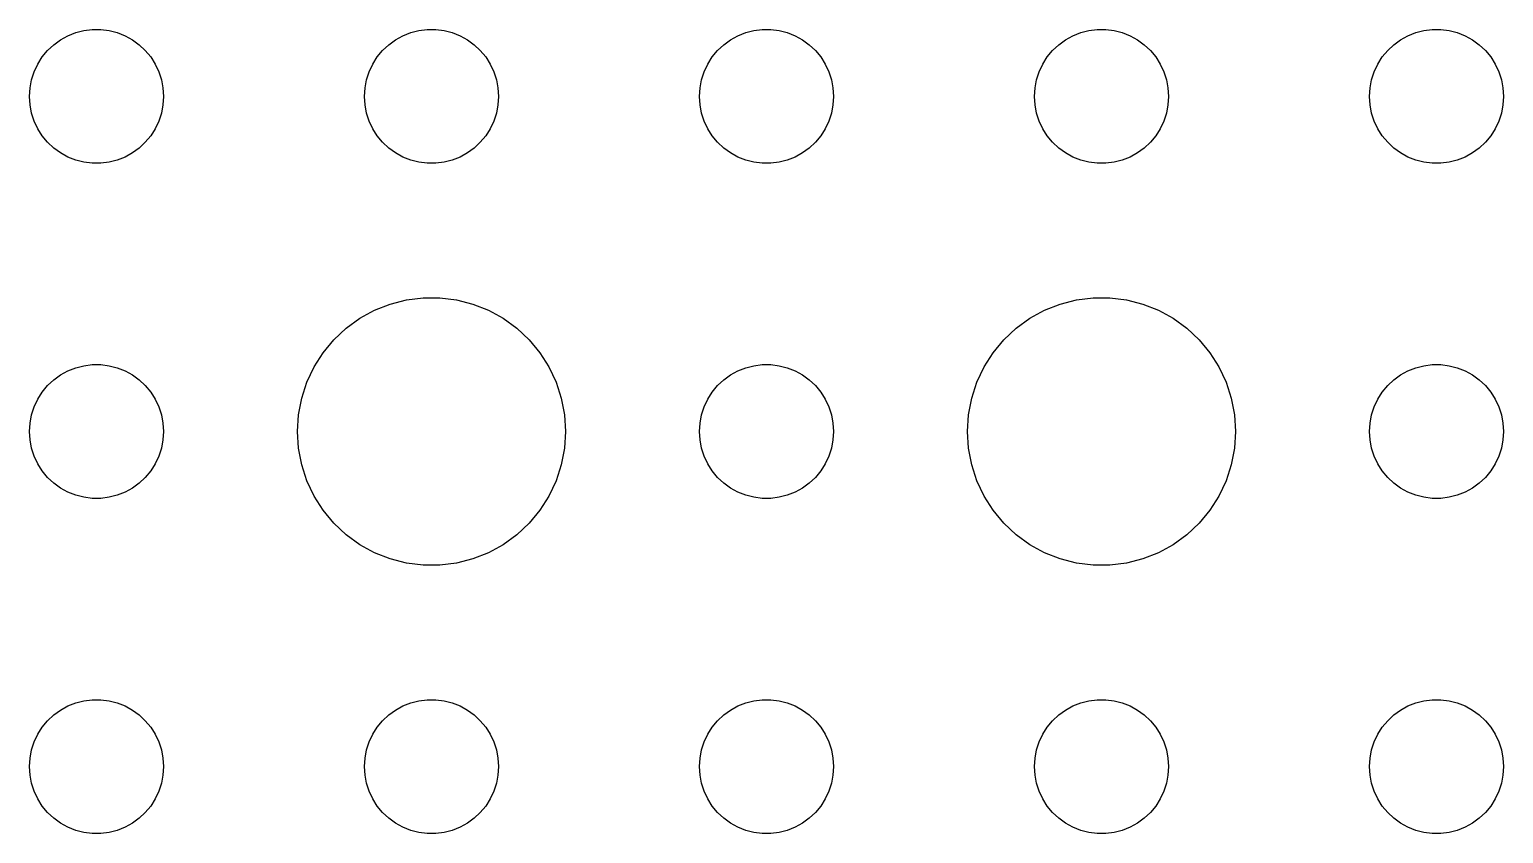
# Model space of a CAD drawing. Header units: metres. Extents: x -134 to 134, y 176 to 508.
# Drawn here: x -1.5 to 31.5, y 432 to 450 of the extents above; entities that cross this region are included whole.
import ezdxf

# ---------------------------------------------------------------- set-up
doc = ezdxf.new("R2010")
doc.units = ezdxf.units.M

msp = doc.modelspace()

# ---------------------------------------------------------------- linework, layer by layer
for p, q in [((-0.80373, 449.766), (-0.63866, 449.857)), ((-0.63866, 449.857), (-0.46352, 449.927)), ((-0.46352, 449.927), (-0.28107, 449.973)), ((-0.28107, 449.973), (-0.09418, 449.997)), ((-0.09418, 449.997), (0.09418, 449.997)), ((0.09418, 449.997), (0.28107, 449.973)), ((0.28107, 449.973), (0.46352, 449.927)), ((0.46352, 449.927), (0.63866, 449.857)), ((0.63866, 449.857), (0.80373, 449.766)), ((6.69626, 449.766), (6.86133, 449.857)), ((6.86133, 449.857), (7.03647, 449.927)), ((7.03647, 449.927), (7.21892, 449.973)), ((7.21892, 449.973), (7.40581, 449.997)), ((7.40581, 449.997), (7.59418, 449.997)), ((7.59418, 449.997), (7.78107, 449.973)), ((7.78107, 449.973), (7.96352, 449.927)), ((7.96352, 449.927), (8.13866, 449.857)), ((8.13866, 449.857), (8.30373, 449.766)), ((14.1963, 449.766), (14.3613, 449.857)), ((14.3613, 449.857), (14.5365, 449.927)), ((14.5365, 449.927), (14.7189, 449.973)), ((14.7189, 449.973), (14.9058, 449.997)), ((14.9058, 449.997), (15.0942, 449.997)), ((15.0942, 449.997), (15.2811, 449.973)), ((15.2811, 449.973), (15.4635, 449.927)), ((15.4635, 449.927), (15.6387, 449.857)), ((15.6387, 449.857), (15.8037, 449.766)), ((21.6963, 449.766), (21.8613, 449.857)), ((21.8613, 449.857), (22.0365, 449.927)), ((22.0365, 449.927), (22.2189, 449.973)), ((22.2189, 449.973), (22.4058, 449.997)), ((22.4058, 449.997), (22.5942, 449.997)), ((22.5942, 449.997), (22.7811, 449.973)), ((22.7811, 449.973), (22.9635, 449.927)), ((22.9635, 449.927), (23.1387, 449.857)), ((23.1387, 449.857), (23.3037, 449.766)), ((29.1963, 449.766), (29.3613, 449.857)), ((29.3613, 449.857), (29.5365, 449.927)), ((29.5365, 449.927), (29.7189, 449.973)), ((29.7189, 449.973), (29.9058, 449.997)), ((29.9058, 449.997), (30.0942, 449.997)), ((30.0942, 449.997), (30.2811, 449.973)), ((30.2811, 449.973), (30.4635, 449.927)), ((30.4635, 449.927), (30.6387, 449.857)), ((30.6387, 449.857), (30.8037, 449.766)), ((-1.21352, 449.382), (-1.09344, 449.527)), ((-1.09344, 449.527), (-0.95613, 449.656)), ((-0.95613, 449.656), (-0.80373, 449.766)), ((0.80373, 449.766), (0.95613, 449.656)), ((0.95613, 449.656), (1.09344, 449.527)), ((1.09344, 449.527), (1.21352, 449.382)), ((6.28647, 449.382), (6.40654, 449.527)), ((6.40654, 449.527), (6.54385, 449.656)), ((6.54385, 449.656), (6.69626, 449.766)), ((8.30373, 449.766), (8.45613, 449.656)), ((8.45613, 449.656), (8.59344, 449.527)), ((8.59344, 449.527), (8.71352, 449.382)), ((13.7865, 449.382), (13.9065, 449.527)), ((13.9065, 449.527), (14.0439, 449.656)), ((14.0439, 449.656), (14.1963, 449.766)), ((15.8037, 449.766), (15.9561, 449.656)), ((15.9561, 449.656), (16.0934, 449.527)), ((16.0934, 449.527), (16.2135, 449.382)), ((21.2865, 449.382), (21.4065, 449.527)), ((21.4065, 449.527), (21.5439, 449.656)), ((21.5439, 449.656), (21.6963, 449.766)), ((23.3037, 449.766), (23.4561, 449.656)), ((23.4561, 449.656), (23.5934, 449.527)), ((23.5934, 449.527), (23.7135, 449.382)), ((28.7865, 449.382), (28.9065, 449.527)), ((28.9065, 449.527), (29.0439, 449.656)), ((29.0439, 449.656), (29.1963, 449.766)), ((30.8037, 449.766), (30.9561, 449.656)), ((30.9561, 449.656), (31.0934, 449.527)), ((31.0934, 449.527), (31.2135, 449.382)), ((-1.39465, 449.052), (-1.31445, 449.223)), ((-1.31445, 449.223), (-1.21352, 449.382)), ((1.21352, 449.382), (1.31445, 449.223)), ((1.31445, 449.223), (1.39465, 449.052)), ((6.10533, 449.052), (6.18553, 449.223)), ((6.18553, 449.223), (6.28647, 449.382)), ((8.71352, 449.382), (8.81445, 449.223)), ((8.81445, 449.223), (8.89465, 449.052)), ((13.6053, 449.052), (13.6855, 449.223)), ((13.6855, 449.223), (13.7865, 449.382)), ((16.2135, 449.382), (16.3145, 449.223)), ((16.3145, 449.223), (16.3947, 449.052)), ((21.1053, 449.052), (21.1855, 449.223)), ((21.1855, 449.223), (21.2865, 449.382)), ((23.7135, 449.382), (23.8145, 449.223)), ((23.8145, 449.223), (23.8947, 449.052)), ((28.6053, 449.052), (28.6855, 449.223)), ((28.6855, 449.223), (28.7865, 449.382)), ((31.2135, 449.382), (31.3145, 449.223)), ((31.3145, 449.223), (31.3947, 449.052)), ((-1.48816, 448.688), (-1.45287, 448.873)), ((-1.45287, 448.873), (-1.39465, 449.052)), ((1.39465, 449.052), (1.45287, 448.873)), ((1.45287, 448.873), (1.48816, 448.688)), ((6.01183, 448.688), (6.04712, 448.873)), ((6.04712, 448.873), (6.10533, 449.052)), ((8.89465, 449.052), (8.95287, 448.873)), ((8.95287, 448.873), (8.98816, 448.688)), ((13.5118, 448.688), (13.5471, 448.873)), ((13.5471, 448.873), (13.6053, 449.052)), ((16.3947, 449.052), (16.4529, 448.873)), ((16.4529, 448.873), (16.4882, 448.688)), ((21.0118, 448.688), (21.0471, 448.873)), ((21.0471, 448.873), (21.1053, 449.052)), ((23.8947, 449.052), (23.9529, 448.873)), ((23.9529, 448.873), (23.9882, 448.688)), ((28.5118, 448.688), (28.5471, 448.873)), ((28.5471, 448.873), (28.6053, 449.052)), ((31.3947, 449.052), (31.4529, 448.873)), ((31.4529, 448.873), (31.4882, 448.688)), ((-1.5, 448.5), (-1.48816, 448.688)), ((-1.48816, 448.312), (-1.5, 448.5)), ((1.48816, 448.688), (1.5, 448.5)), ((1.5, 448.5), (1.48816, 448.312)), ((6, 448.5), (6.01183, 448.688)), ((6.01183, 448.312), (6, 448.5)), ((8.98816, 448.688), (9, 448.5)), ((9, 448.5), (8.98816, 448.312)), ((13.5, 448.5), (13.5118, 448.688)), ((13.5118, 448.312), (13.5, 448.5)), ((16.4882, 448.688), (16.5, 448.5)), ((16.5, 448.5), (16.4882, 448.312)), ((21, 448.5), (21.0118, 448.688)), ((21.0118, 448.312), (21, 448.5)), ((23.9882, 448.688), (24, 448.5)), ((24, 448.5), (23.9882, 448.312)), ((28.5, 448.5), (28.5118, 448.688)), ((28.5118, 448.312), (28.5, 448.5)), ((31.4882, 448.688), (31.5, 448.5)), ((31.5, 448.5), (31.4882, 448.312)), ((-1.45287, 448.127), (-1.48816, 448.312)), ((1.48816, 448.312), (1.45287, 448.127)), ((6.04712, 448.127), (6.01183, 448.312)), ((8.98816, 448.312), (8.95287, 448.127)), ((13.5471, 448.127), (13.5118, 448.312)), ((16.4882, 448.312), (16.4529, 448.127)), ((21.0471, 448.127), (21.0118, 448.312)), ((23.9882, 448.312), (23.9529, 448.127)), ((28.5471, 448.127), (28.5118, 448.312)), ((31.4882, 448.312), (31.4529, 448.127)), ((-1.39465, 447.948), (-1.45287, 448.127)), ((-1.31445, 447.777), (-1.39465, 447.948)), ((1.39465, 447.948), (1.31445, 447.777)), ((1.45287, 448.127), (1.39465, 447.948)), ((6.10533, 447.948), (6.04712, 448.127)), ((6.18553, 447.777), (6.10533, 447.948)), ((8.89465, 447.948), (8.81445, 447.777)), ((8.95287, 448.127), (8.89465, 447.948)), ((13.6053, 447.948), (13.5471, 448.127)), ((13.6855, 447.777), (13.6053, 447.948)), ((16.3947, 447.948), (16.3145, 447.777)), ((16.4529, 448.127), (16.3947, 447.948)), ((21.1053, 447.948), (21.0471, 448.127)), ((21.1855, 447.777), (21.1053, 447.948)), ((23.8947, 447.948), (23.8145, 447.777)), ((23.9529, 448.127), (23.8947, 447.948)), ((28.6053, 447.948), (28.5471, 448.127)), ((28.6855, 447.777), (28.6053, 447.948)), ((31.3947, 447.948), (31.3145, 447.777)), ((31.4529, 448.127), (31.3947, 447.948)), ((-1.21352, 447.618), (-1.31445, 447.777)), ((-1.09344, 447.473), (-1.21352, 447.618)), ((1.21352, 447.618), (1.09344, 447.473)), ((1.31445, 447.777), (1.21352, 447.618)), ((6.28647, 447.618), (6.18553, 447.777)), ((6.40654, 447.473), (6.28647, 447.618)), ((8.71352, 447.618), (8.59344, 447.473)), ((8.81445, 447.777), (8.71352, 447.618)), ((13.7865, 447.618), (13.6855, 447.777)), ((13.9065, 447.473), (13.7865, 447.618)), ((16.2135, 447.618), (16.0934, 447.473)), ((16.3145, 447.777), (16.2135, 447.618)), ((21.2865, 447.618), (21.1855, 447.777)), ((21.4065, 447.473), (21.2865, 447.618)), ((23.7135, 447.618), (23.5934, 447.473)), ((23.8145, 447.777), (23.7135, 447.618)), ((28.7865, 447.618), (28.6855, 447.777)), ((28.9065, 447.473), (28.7865, 447.618)), ((31.2135, 447.618), (31.0934, 447.473)), ((31.3145, 447.777), (31.2135, 447.618)), ((-0.95613, 447.344), (-1.09344, 447.473)), ((-0.80373, 447.234), (-0.95613, 447.344)), ((-0.63866, 447.143), (-0.80373, 447.234)), ((0.80373, 447.234), (0.63866, 447.143)), ((0.95613, 447.344), (0.80373, 447.234)), ((1.09344, 447.473), (0.95613, 447.344)), ((6.54385, 447.344), (6.40654, 447.473)), ((6.69626, 447.234), (6.54385, 447.344)), ((6.86133, 447.143), (6.69626, 447.234)), ((8.30373, 447.234), (8.13866, 447.143)), ((8.45613, 447.344), (8.30373, 447.234)), ((8.59344, 447.473), (8.45613, 447.344)), ((14.0439, 447.344), (13.9065, 447.473)), ((14.1963, 447.234), (14.0439, 447.344)), ((14.3613, 447.143), (14.1963, 447.234)), ((15.8037, 447.234), (15.6387, 447.143)), ((15.9561, 447.344), (15.8037, 447.234)), ((16.0934, 447.473), (15.9561, 447.344)), ((21.5439, 447.344), (21.4065, 447.473)), ((21.6963, 447.234), (21.5439, 447.344)), ((21.8613, 447.143), (21.6963, 447.234)), ((23.3037, 447.234), (23.1387, 447.143)), ((23.4561, 447.344), (23.3037, 447.234)), ((23.5934, 447.473), (23.4561, 447.344)), ((29.0439, 447.344), (28.9065, 447.473)), ((29.1963, 447.234), (29.0439, 447.344)), ((29.3613, 447.143), (29.1963, 447.234)), ((30.8037, 447.234), (30.6387, 447.143)), ((30.9561, 447.344), (30.8037, 447.234)), ((31.0934, 447.473), (30.9561, 447.344)), ((-0.46352, 447.073), (-0.63866, 447.143)), ((-0.28107, 447.027), (-0.46352, 447.073)), ((-0.09418, 447.003), (-0.28107, 447.027)), ((0.09418, 447.003), (-0.09418, 447.003)), ((0.28107, 447.027), (0.09418, 447.003)), ((0.46352, 447.073), (0.28107, 447.027)), ((0.63866, 447.143), (0.46352, 447.073)), ((7.03647, 447.073), (6.86133, 447.143)), ((7.21892, 447.027), (7.03647, 447.073)), ((7.40581, 447.003), (7.21892, 447.027)), ((7.59418, 447.003), (7.40581, 447.003)), ((7.78107, 447.027), (7.59418, 447.003)), ((7.96352, 447.073), (7.78107, 447.027)), ((8.13866, 447.143), (7.96352, 447.073)), ((14.5365, 447.073), (14.3613, 447.143)), ((14.7189, 447.027), (14.5365, 447.073)), ((14.9058, 447.003), (14.7189, 447.027)), ((15.0942, 447.003), (14.9058, 447.003)), ((15.2811, 447.027), (15.0942, 447.003)), ((15.4635, 447.073), (15.2811, 447.027)), ((15.6387, 447.143), (15.4635, 447.073)), ((22.0365, 447.073), (21.8613, 447.143)), ((22.2189, 447.027), (22.0365, 447.073)), ((22.4058, 447.003), (22.2189, 447.027)), ((22.5942, 447.003), (22.4058, 447.003)), ((22.7811, 447.027), (22.5942, 447.003)), ((22.9635, 447.073), (22.7811, 447.027)), ((23.1387, 447.143), (22.9635, 447.073)), ((29.5365, 447.073), (29.3613, 447.143)), ((29.7189, 447.027), (29.5365, 447.073)), ((29.9058, 447.003), (29.7189, 447.027)), ((30.0942, 447.003), (29.9058, 447.003)), ((30.2811, 447.027), (30.0942, 447.003)), ((30.4635, 447.073), (30.2811, 447.027)), ((30.6387, 447.143), (30.4635, 447.073)), ((6.22266, 443.714), (6.57294, 443.853)), ((6.57294, 443.853), (6.93785, 443.947)), ((6.93785, 443.947), (7.31161, 443.994)), ((7.31161, 443.994), (7.68837, 443.994)), ((7.68837, 443.994), (8.06213, 443.947)), ((8.06213, 443.947), (8.42705, 443.853)), ((8.42705, 443.853), (8.77733, 443.714)), ((21.2227, 443.714), (21.5729, 443.853)), ((21.5729, 443.853), (21.9379, 443.947)), ((21.9379, 443.947), (22.3116, 443.994)), ((22.3116, 443.994), (22.6884, 443.994)), ((22.6884, 443.994), (23.0621, 443.947)), ((23.0621, 443.947), (23.427, 443.853)), ((23.427, 443.853), (23.7773, 443.714)), ((5.58772, 443.312), (5.89252, 443.533)), ((5.89252, 443.533), (6.22266, 443.714)), ((8.77733, 443.714), (9.10747, 443.533)), ((9.10747, 443.533), (9.41226, 443.312)), ((20.5877, 443.312), (20.8925, 443.533)), ((20.8925, 443.533), (21.2227, 443.714)), ((23.7773, 443.714), (24.1075, 443.533)), ((24.1075, 443.533), (24.4123, 443.312)), ((5.31308, 443.054), (5.58772, 443.312)), ((9.41226, 443.312), (9.6869, 443.054)), ((20.3131, 443.054), (20.5877, 443.312)), ((24.4123, 443.312), (24.6869, 443.054)), ((5.07294, 442.763), (5.31308, 443.054)), ((9.6869, 443.054), (9.92705, 442.763)), ((20.0729, 442.763), (20.3131, 443.054)), ((24.6869, 443.054), (24.927, 442.763)), ((4.87108, 442.445), (5.07294, 442.763)), ((9.92705, 442.763), (10.1289, 442.445)), ((19.8711, 442.445), (20.0729, 442.763)), ((24.927, 442.763), (25.1289, 442.445)), ((-0.95613, 442.156), (-0.80373, 442.266)), ((-0.80373, 442.266), (-0.63866, 442.357)), ((-0.63866, 442.357), (-0.46352, 442.427)), ((-0.46352, 442.427), (-0.28107, 442.473)), ((-0.28107, 442.473), (-0.09418, 442.497)), ((-0.09418, 442.497), (0.09418, 442.497)), ((0.09418, 442.497), (0.28107, 442.473)), ((0.28107, 442.473), (0.46352, 442.427)), ((0.46352, 442.427), (0.63866, 442.357)), ((0.63866, 442.357), (0.80373, 442.266)), ((0.80373, 442.266), (0.95613, 442.156)), ((4.71066, 442.104), (4.87108, 442.445)), ((10.1289, 442.445), (10.2893, 442.104)), ((14.0439, 442.156), (14.1963, 442.266)), ((14.1963, 442.266), (14.3613, 442.357)), ((14.3613, 442.357), (14.5365, 442.427)), ((14.5365, 442.427), (14.7189, 442.473)), ((14.7189, 442.473), (14.9058, 442.497)), ((14.9058, 442.497), (15.0942, 442.497)), ((15.0942, 442.497), (15.2811, 442.473)), ((15.2811, 442.473), (15.4635, 442.427)), ((15.4635, 442.427), (15.6387, 442.357)), ((15.6387, 442.357), (15.8037, 442.266)), ((15.8037, 442.266), (15.9561, 442.156)), ((19.7107, 442.104), (19.8711, 442.445)), ((25.1289, 442.445), (25.2893, 442.104)), ((29.0439, 442.156), (29.1963, 442.266)), ((29.1963, 442.266), (29.3613, 442.357)), ((29.3613, 442.357), (29.5365, 442.427)), ((29.5365, 442.427), (29.7189, 442.473)), ((29.7189, 442.473), (29.9058, 442.497)), ((29.9058, 442.497), (30.0942, 442.497)), ((30.0942, 442.497), (30.2811, 442.473)), ((30.2811, 442.473), (30.4635, 442.427)), ((30.4635, 442.427), (30.6387, 442.357)), ((30.6387, 442.357), (30.8037, 442.266)), ((30.8037, 442.266), (30.9561, 442.156)), ((-1.31445, 441.723), (-1.21352, 441.882)), ((-1.21352, 441.882), (-1.09344, 442.027)), ((-1.09344, 442.027), (-0.95613, 442.156)), ((0.95613, 442.156), (1.09344, 442.027)), ((1.09344, 442.027), (1.21352, 441.882)), ((1.21352, 441.882), (1.31445, 441.723)), ((4.59424, 441.746), (4.71066, 442.104)), ((10.2893, 442.104), (10.4057, 441.746)), ((13.6855, 441.723), (13.7865, 441.882)), ((13.7865, 441.882), (13.9065, 442.027)), ((13.9065, 442.027), (14.0439, 442.156)), ((15.9561, 442.156), (16.0934, 442.027)), ((16.0934, 442.027), (16.2135, 441.882)), ((16.2135, 441.882), (16.3145, 441.723)), ((19.5942, 441.746), (19.7107, 442.104)), ((25.2893, 442.104), (25.4057, 441.746)), ((28.6855, 441.723), (28.7865, 441.882)), ((28.7865, 441.882), (28.9065, 442.027)), ((28.9065, 442.027), (29.0439, 442.156)), ((30.9561, 442.156), (31.0934, 442.027)), ((31.0934, 442.027), (31.2135, 441.882)), ((31.2135, 441.882), (31.3145, 441.723)), ((-1.45287, 441.373), (-1.39465, 441.552)), ((-1.39465, 441.552), (-1.31445, 441.723)), ((1.31445, 441.723), (1.39465, 441.552)), ((1.39465, 441.552), (1.45287, 441.373)), ((4.52365, 441.376), (4.59424, 441.746)), ((10.4057, 441.746), (10.4763, 441.376)), ((13.5471, 441.373), (13.6053, 441.552)), ((13.6053, 441.552), (13.6855, 441.723)), ((16.3145, 441.723), (16.3947, 441.552)), ((16.3947, 441.552), (16.4529, 441.373)), ((19.5237, 441.376), (19.5942, 441.746)), ((25.4057, 441.746), (25.4763, 441.376)), ((28.5471, 441.373), (28.6053, 441.552)), ((28.6053, 441.552), (28.6855, 441.723)), ((31.3145, 441.723), (31.3947, 441.552)), ((31.3947, 441.552), (31.4529, 441.373)), ((-1.48816, 441.188), (-1.45287, 441.373)), ((1.45287, 441.373), (1.48816, 441.188)), ((4.5, 441), (4.52365, 441.376)), ((10.4763, 441.376), (10.5, 441)), ((13.5118, 441.188), (13.5471, 441.373)), ((16.4529, 441.373), (16.4882, 441.188)), ((19.5, 441), (19.5237, 441.376)), ((25.4763, 441.376), (25.5, 441)), ((28.5118, 441.188), (28.5471, 441.373)), ((31.4529, 441.373), (31.4882, 441.188)), ((-1.5, 441), (-1.48816, 441.188)), ((-1.48816, 440.812), (-1.5, 441)), ((1.48816, 441.188), (1.5, 441)), ((1.5, 441), (1.48816, 440.812)), ((4.52365, 440.624), (4.5, 441)), ((10.5, 441), (10.4763, 440.624)), ((13.5, 441), (13.5118, 441.188)), ((13.5118, 440.812), (13.5, 441)), ((16.4882, 441.188), (16.5, 441)), ((16.5, 441), (16.4882, 440.812)), ((19.5237, 440.624), (19.5, 441)), ((25.5, 441), (25.4763, 440.624)), ((28.5, 441), (28.5118, 441.188)), ((28.5118, 440.812), (28.5, 441)), ((31.4882, 441.188), (31.5, 441)), ((31.5, 441), (31.4882, 440.812)), ((-1.45287, 440.627), (-1.48816, 440.812)), ((-1.39465, 440.448), (-1.45287, 440.627)), ((1.45287, 440.627), (1.39465, 440.448)), ((1.48816, 440.812), (1.45287, 440.627)), ((4.59424, 440.254), (4.52365, 440.624)), ((10.4763, 440.624), (10.4057, 440.254)), ((13.5471, 440.627), (13.5118, 440.812)), ((13.6053, 440.448), (13.5471, 440.627)), ((16.4529, 440.627), (16.3947, 440.448)), ((16.4882, 440.812), (16.4529, 440.627)), ((19.5942, 440.254), (19.5237, 440.624)), ((25.4763, 440.624), (25.4057, 440.254)), ((28.5471, 440.627), (28.5118, 440.812)), ((28.6053, 440.448), (28.5471, 440.627)), ((31.4529, 440.627), (31.3947, 440.448)), ((31.4882, 440.812), (31.4529, 440.627)), ((-1.31445, 440.277), (-1.39465, 440.448)), ((-1.21352, 440.118), (-1.31445, 440.277)), ((1.31445, 440.277), (1.21352, 440.118)), ((1.39465, 440.448), (1.31445, 440.277)), ((4.71066, 439.896), (4.59424, 440.254)), ((10.4057, 440.254), (10.2893, 439.896)), ((13.6855, 440.277), (13.6053, 440.448)), ((13.7865, 440.118), (13.6855, 440.277)), ((16.3145, 440.277), (16.2135, 440.118)), ((16.3947, 440.448), (16.3145, 440.277)), ((19.7107, 439.896), (19.5942, 440.254)), ((25.4057, 440.254), (25.2893, 439.896)), ((28.6855, 440.277), (28.6053, 440.448)), ((28.7865, 440.118), (28.6855, 440.277)), ((31.3145, 440.277), (31.2135, 440.118)), ((31.3947, 440.448), (31.3145, 440.277)), ((-1.09344, 439.973), (-1.21352, 440.118)), ((-0.95613, 439.844), (-1.09344, 439.973)), ((1.09344, 439.973), (0.95613, 439.844)), ((1.21352, 440.118), (1.09344, 439.973)), ((4.87108, 439.555), (4.71066, 439.896)), ((10.2893, 439.896), (10.1289, 439.555)), ((13.9065, 439.973), (13.7865, 440.118)), ((14.0439, 439.844), (13.9065, 439.973)), ((16.0934, 439.973), (15.9561, 439.844)), ((16.2135, 440.118), (16.0934, 439.973)), ((19.8711, 439.555), (19.7107, 439.896)), ((25.2893, 439.896), (25.1289, 439.555)), ((28.9065, 439.973), (28.7865, 440.118)), ((29.0439, 439.844), (28.9065, 439.973)), ((31.0934, 439.973), (30.9561, 439.844)), ((31.2135, 440.118), (31.0934, 439.973)), ((-0.80373, 439.734), (-0.95613, 439.844)), ((-0.63866, 439.643), (-0.80373, 439.734)), ((-0.46352, 439.573), (-0.63866, 439.643)), ((-0.28107, 439.527), (-0.46352, 439.573)), ((0.46352, 439.573), (0.28107, 439.527)), ((0.63866, 439.643), (0.46352, 439.573)), ((0.80373, 439.734), (0.63866, 439.643)), ((0.95613, 439.844), (0.80373, 439.734)), ((14.1963, 439.734), (14.0439, 439.844)), ((14.3613, 439.643), (14.1963, 439.734)), ((14.5365, 439.573), (14.3613, 439.643)), ((14.7189, 439.527), (14.5365, 439.573)), ((15.4635, 439.573), (15.2811, 439.527)), ((15.6387, 439.643), (15.4635, 439.573)), ((15.8037, 439.734), (15.6387, 439.643)), ((15.9561, 439.844), (15.8037, 439.734)), ((29.1963, 439.734), (29.0439, 439.844)), ((29.3613, 439.643), (29.1963, 439.734)), ((29.5365, 439.573), (29.3613, 439.643)), ((29.7189, 439.527), (29.5365, 439.573)), ((30.4635, 439.573), (30.2811, 439.527)), ((30.6387, 439.643), (30.4635, 439.573)), ((30.8037, 439.734), (30.6387, 439.643)), ((30.9561, 439.844), (30.8037, 439.734)), ((-0.09418, 439.503), (-0.28107, 439.527)), ((0.09418, 439.503), (-0.09418, 439.503)), ((0.28107, 439.527), (0.09418, 439.503)), ((5.07294, 439.237), (4.87108, 439.555)), ((5.31308, 438.946), (5.07294, 439.237)), ((9.92705, 439.237), (9.6869, 438.946)), ((10.1289, 439.555), (9.92705, 439.237)), ((14.9058, 439.503), (14.7189, 439.527)), ((15.0942, 439.503), (14.9058, 439.503)), ((15.2811, 439.527), (15.0942, 439.503)), ((20.0729, 439.237), (19.8711, 439.555)), ((20.3131, 438.946), (20.0729, 439.237)), ((24.927, 439.237), (24.6869, 438.946)), ((25.1289, 439.555), (24.927, 439.237)), ((29.9058, 439.503), (29.7189, 439.527)), ((30.0942, 439.503), (29.9058, 439.503)), ((30.2811, 439.527), (30.0942, 439.503)), ((5.58772, 438.688), (5.31308, 438.946)), ((9.6869, 438.946), (9.41226, 438.688)), ((20.5877, 438.688), (20.3131, 438.946)), ((24.6869, 438.946), (24.4123, 438.688)), ((5.89252, 438.467), (5.58772, 438.688)), ((9.41226, 438.688), (9.10747, 438.467)), ((20.8925, 438.467), (20.5877, 438.688)), ((24.4123, 438.688), (24.1075, 438.467)), ((6.22266, 438.286), (5.89252, 438.467)), ((6.57294, 438.147), (6.22266, 438.286)), ((8.77733, 438.286), (8.42705, 438.147)), ((9.10747, 438.467), (8.77733, 438.286)), ((21.2227, 438.286), (20.8925, 438.467)), ((21.5729, 438.147), (21.2227, 438.286)), ((23.7773, 438.286), (23.427, 438.147)), ((24.1075, 438.467), (23.7773, 438.286)), ((6.93785, 438.053), (6.57294, 438.147)), ((7.31161, 438.006), (6.93785, 438.053)), ((7.68837, 438.006), (7.31161, 438.006)), ((8.06213, 438.053), (7.68837, 438.006)), ((8.42705, 438.147), (8.06213, 438.053)), ((21.9379, 438.053), (21.5729, 438.147)), ((22.3116, 438.006), (21.9379, 438.053)), ((22.6884, 438.006), (22.3116, 438.006)), ((23.0621, 438.053), (22.6884, 438.006)), ((23.427, 438.147), (23.0621, 438.053)), ((-0.46352, 434.927), (-0.28107, 434.973)), ((-0.28107, 434.973), (-0.09418, 434.997)), ((-0.09418, 434.997), (0.09418, 434.997)), ((0.09418, 434.997), (0.28107, 434.973)), ((0.28107, 434.973), (0.46352, 434.927)), ((7.03647, 434.927), (7.21892, 434.973)), ((7.21892, 434.973), (7.40581, 434.997)), ((7.40581, 434.997), (7.59418, 434.997)), ((7.59418, 434.997), (7.78107, 434.973)), ((7.78107, 434.973), (7.96352, 434.927)), ((14.5365, 434.927), (14.7189, 434.973)), ((14.7189, 434.973), (14.9058, 434.997)), ((14.9058, 434.997), (15.0942, 434.997)), ((15.0942, 434.997), (15.2811, 434.973)), ((15.2811, 434.973), (15.4635, 434.927)), ((22.0365, 434.927), (22.2189, 434.973)), ((22.2189, 434.973), (22.4058, 434.997)), ((22.4058, 434.997), (22.5942, 434.997)), ((22.5942, 434.997), (22.7811, 434.973)), ((22.7811, 434.973), (22.9635, 434.927)), ((29.5365, 434.927), (29.7189, 434.973)), ((29.7189, 434.973), (29.9058, 434.997)), ((29.9058, 434.997), (30.0942, 434.997)), ((30.0942, 434.997), (30.2811, 434.973)), ((30.2811, 434.973), (30.4635, 434.927)), ((-1.09344, 434.527), (-0.95613, 434.656)), ((-0.95613, 434.656), (-0.80373, 434.766)), ((-0.80373, 434.766), (-0.63866, 434.857)), ((-0.63866, 434.857), (-0.46352, 434.927)), ((0.46352, 434.927), (0.63866, 434.857)), ((0.63866, 434.857), (0.80373, 434.766)), ((0.80373, 434.766), (0.95613, 434.656)), ((0.95613, 434.656), (1.09344, 434.527)), ((6.40654, 434.527), (6.54385, 434.656)), ((6.54385, 434.656), (6.69626, 434.766)), ((6.69626, 434.766), (6.86133, 434.857)), ((6.86133, 434.857), (7.03647, 434.927)), ((7.96352, 434.927), (8.13866, 434.857)), ((8.13866, 434.857), (8.30373, 434.766)), ((8.30373, 434.766), (8.45613, 434.656)), ((8.45613, 434.656), (8.59344, 434.527)), ((13.9065, 434.527), (14.0439, 434.656)), ((14.0439, 434.656), (14.1963, 434.766)), ((14.1963, 434.766), (14.3613, 434.857)), ((14.3613, 434.857), (14.5365, 434.927)), ((15.4635, 434.927), (15.6387, 434.857)), ((15.6387, 434.857), (15.8037, 434.766)), ((15.8037, 434.766), (15.9561, 434.656)), ((15.9561, 434.656), (16.0934, 434.527)), ((21.4065, 434.527), (21.5439, 434.656)), ((21.5439, 434.656), (21.6963, 434.766)), ((21.6963, 434.766), (21.8613, 434.857)), ((21.8613, 434.857), (22.0365, 434.927)), ((22.9635, 434.927), (23.1387, 434.857)), ((23.1387, 434.857), (23.3037, 434.766)), ((23.3037, 434.766), (23.4561, 434.656)), ((23.4561, 434.656), (23.5934, 434.527)), ((28.9065, 434.527), (29.0439, 434.656)), ((29.0439, 434.656), (29.1963, 434.766)), ((29.1963, 434.766), (29.3613, 434.857)), ((29.3613, 434.857), (29.5365, 434.927)), ((30.4635, 434.927), (30.6387, 434.857)), ((30.6387, 434.857), (30.8037, 434.766)), ((30.8037, 434.766), (30.9561, 434.656)), ((30.9561, 434.656), (31.0934, 434.527)), ((-1.31445, 434.223), (-1.21352, 434.382)), ((-1.21352, 434.382), (-1.09344, 434.527)), ((1.09344, 434.527), (1.21352, 434.382)), ((1.21352, 434.382), (1.31445, 434.223)), ((6.18553, 434.223), (6.28647, 434.382)), ((6.28647, 434.382), (6.40654, 434.527)), ((8.59344, 434.527), (8.71352, 434.382)), ((8.71352, 434.382), (8.81445, 434.223)), ((13.6855, 434.223), (13.7865, 434.382)), ((13.7865, 434.382), (13.9065, 434.527)), ((16.0934, 434.527), (16.2135, 434.382)), ((16.2135, 434.382), (16.3145, 434.223)), ((21.1855, 434.223), (21.2865, 434.382)), ((21.2865, 434.382), (21.4065, 434.527)), ((23.5934, 434.527), (23.7135, 434.382)), ((23.7135, 434.382), (23.8145, 434.223)), ((28.6855, 434.223), (28.7865, 434.382)), ((28.7865, 434.382), (28.9065, 434.527)), ((31.0934, 434.527), (31.2135, 434.382)), ((31.2135, 434.382), (31.3145, 434.223)), ((-1.45287, 433.873), (-1.39465, 434.052)), ((-1.39465, 434.052), (-1.31445, 434.223)), ((1.31445, 434.223), (1.39465, 434.052)), ((1.39465, 434.052), (1.45287, 433.873)), ((6.04712, 433.873), (6.10533, 434.052)), ((6.10533, 434.052), (6.18553, 434.223)), ((8.81445, 434.223), (8.89465, 434.052)), ((8.89465, 434.052), (8.95287, 433.873)), ((13.5471, 433.873), (13.6053, 434.052)), ((13.6053, 434.052), (13.6855, 434.223)), ((16.3145, 434.223), (16.3947, 434.052)), ((16.3947, 434.052), (16.4529, 433.873)), ((21.0471, 433.873), (21.1053, 434.052)), ((21.1053, 434.052), (21.1855, 434.223)), ((23.8145, 434.223), (23.8947, 434.052)), ((23.8947, 434.052), (23.9529, 433.873)), ((28.5471, 433.873), (28.6053, 434.052)), ((28.6053, 434.052), (28.6855, 434.223)), ((31.3145, 434.223), (31.3947, 434.052)), ((31.3947, 434.052), (31.4529, 433.873)), ((-1.5, 433.5), (-1.48816, 433.688)), ((-1.48816, 433.688), (-1.45287, 433.873)), ((1.45287, 433.873), (1.48816, 433.688)), ((1.48816, 433.688), (1.5, 433.5)), ((6, 433.5), (6.01183, 433.688)), ((6.01183, 433.688), (6.04712, 433.873)), ((8.95287, 433.873), (8.98816, 433.688)), ((8.98816, 433.688), (9, 433.5)), ((13.5, 433.5), (13.5118, 433.688)), ((13.5118, 433.688), (13.5471, 433.873)), ((16.4529, 433.873), (16.4882, 433.688)), ((16.4882, 433.688), (16.5, 433.5)), ((21, 433.5), (21.0118, 433.688)), ((21.0118, 433.688), (21.0471, 433.873)), ((23.9529, 433.873), (23.9882, 433.688)), ((23.9882, 433.688), (24, 433.5)), ((28.5, 433.5), (28.5118, 433.688)), ((28.5118, 433.688), (28.5471, 433.873)), ((31.4529, 433.873), (31.4882, 433.688)), ((31.4882, 433.688), (31.5, 433.5)), ((-1.48816, 433.312), (-1.5, 433.5)), ((-1.45287, 433.127), (-1.48816, 433.312)), ((1.48816, 433.312), (1.45287, 433.127)), ((1.5, 433.5), (1.48816, 433.312)), ((6.01183, 433.312), (6, 433.5)), ((6.04712, 433.127), (6.01183, 433.312)), ((8.98816, 433.312), (8.95287, 433.127)), ((9, 433.5), (8.98816, 433.312)), ((13.5118, 433.312), (13.5, 433.5)), ((13.5471, 433.127), (13.5118, 433.312)), ((16.4882, 433.312), (16.4529, 433.127)), ((16.5, 433.5), (16.4882, 433.312)), ((21.0118, 433.312), (21, 433.5)), ((21.0471, 433.127), (21.0118, 433.312)), ((23.9882, 433.312), (23.9529, 433.127)), ((24, 433.5), (23.9882, 433.312)), ((28.5118, 433.312), (28.5, 433.5)), ((28.5471, 433.127), (28.5118, 433.312)), ((31.4882, 433.312), (31.4529, 433.127)), ((31.5, 433.5), (31.4882, 433.312)), ((-1.39465, 432.948), (-1.45287, 433.127)), ((1.45287, 433.127), (1.39465, 432.948)), ((6.10533, 432.948), (6.04712, 433.127)), ((8.95287, 433.127), (8.89465, 432.948)), ((13.6053, 432.948), (13.5471, 433.127)), ((16.4529, 433.127), (16.3947, 432.948)), ((21.1053, 432.948), (21.0471, 433.127)), ((23.9529, 433.127), (23.8947, 432.948)), ((28.6053, 432.948), (28.5471, 433.127)), ((31.4529, 433.127), (31.3947, 432.948)), ((-1.31445, 432.777), (-1.39465, 432.948)), ((-1.21352, 432.618), (-1.31445, 432.777)), ((1.31445, 432.777), (1.21352, 432.618)), ((1.39465, 432.948), (1.31445, 432.777)), ((6.18553, 432.777), (6.10533, 432.948)), ((6.28647, 432.618), (6.18553, 432.777)), ((8.81445, 432.777), (8.71352, 432.618)), ((8.89465, 432.948), (8.81445, 432.777)), ((13.6855, 432.777), (13.6053, 432.948)), ((13.7865, 432.618), (13.6855, 432.777)), ((16.3145, 432.777), (16.2135, 432.618)), ((16.3947, 432.948), (16.3145, 432.777)), ((21.1855, 432.777), (21.1053, 432.948)), ((21.2865, 432.618), (21.1855, 432.777)), ((23.8145, 432.777), (23.7135, 432.618)), ((23.8947, 432.948), (23.8145, 432.777)), ((28.6855, 432.777), (28.6053, 432.948)), ((28.7865, 432.618), (28.6855, 432.777)), ((31.3145, 432.777), (31.2135, 432.618)), ((31.3947, 432.948), (31.3145, 432.777)), ((-1.09344, 432.473), (-1.21352, 432.618)), ((-0.95613, 432.344), (-1.09344, 432.473)), ((-0.80373, 432.234), (-0.95613, 432.344)), ((0.95613, 432.344), (0.80373, 432.234)), ((1.09344, 432.473), (0.95613, 432.344)), ((1.21352, 432.618), (1.09344, 432.473)), ((6.40654, 432.473), (6.28647, 432.618)), ((6.54385, 432.344), (6.40654, 432.473)), ((6.69626, 432.234), (6.54385, 432.344)), ((8.45613, 432.344), (8.30373, 432.234)), ((8.59344, 432.473), (8.45613, 432.344)), ((8.71352, 432.618), (8.59344, 432.473)), ((13.9065, 432.473), (13.7865, 432.618)), ((14.0439, 432.344), (13.9065, 432.473)), ((14.1963, 432.234), (14.0439, 432.344)), ((15.9561, 432.344), (15.8037, 432.234)), ((16.0934, 432.473), (15.9561, 432.344)), ((16.2135, 432.618), (16.0934, 432.473)), ((21.4065, 432.473), (21.2865, 432.618)), ((21.5439, 432.344), (21.4065, 432.473)), ((21.6963, 432.234), (21.5439, 432.344)), ((23.4561, 432.344), (23.3037, 432.234)), ((23.5934, 432.473), (23.4561, 432.344)), ((23.7135, 432.618), (23.5934, 432.473)), ((28.9065, 432.473), (28.7865, 432.618)), ((29.0439, 432.344), (28.9065, 432.473)), ((29.1963, 432.234), (29.0439, 432.344)), ((30.9561, 432.344), (30.8037, 432.234)), ((31.0934, 432.473), (30.9561, 432.344)), ((31.2135, 432.618), (31.0934, 432.473)), ((-0.63866, 432.143), (-0.80373, 432.234)), ((-0.46352, 432.073), (-0.63866, 432.143)), ((-0.28107, 432.027), (-0.46352, 432.073)), ((-0.09418, 432.003), (-0.28107, 432.027)), ((0.09418, 432.003), (-0.09418, 432.003)), ((0.28107, 432.027), (0.09418, 432.003)), ((0.46352, 432.073), (0.28107, 432.027)), ((0.63866, 432.143), (0.46352, 432.073)), ((0.80373, 432.234), (0.63866, 432.143)), ((6.86133, 432.143), (6.69626, 432.234)), ((7.03647, 432.073), (6.86133, 432.143)), ((7.21892, 432.027), (7.03647, 432.073)), ((7.40581, 432.003), (7.21892, 432.027)), ((7.59418, 432.003), (7.40581, 432.003)), ((7.78107, 432.027), (7.59418, 432.003)), ((7.96352, 432.073), (7.78107, 432.027)), ((8.13866, 432.143), (7.96352, 432.073)), ((8.30373, 432.234), (8.13866, 432.143)), ((14.3613, 432.143), (14.1963, 432.234)), ((14.5365, 432.073), (14.3613, 432.143)), ((14.7189, 432.027), (14.5365, 432.073)), ((14.9058, 432.003), (14.7189, 432.027)), ((15.0942, 432.003), (14.9058, 432.003)), ((15.2811, 432.027), (15.0942, 432.003)), ((15.4635, 432.073), (15.2811, 432.027)), ((15.6387, 432.143), (15.4635, 432.073)), ((15.8037, 432.234), (15.6387, 432.143)), ((21.8613, 432.143), (21.6963, 432.234)), ((22.0365, 432.073), (21.8613, 432.143)), ((22.2189, 432.027), (22.0365, 432.073)), ((22.4058, 432.003), (22.2189, 432.027)), ((22.5942, 432.003), (22.4058, 432.003)), ((22.7811, 432.027), (22.5942, 432.003)), ((22.9635, 432.073), (22.7811, 432.027)), ((23.1387, 432.143), (22.9635, 432.073)), ((23.3037, 432.234), (23.1387, 432.143)), ((29.3613, 432.143), (29.1963, 432.234)), ((29.5365, 432.073), (29.3613, 432.143)), ((29.7189, 432.027), (29.5365, 432.073)), ((29.9058, 432.003), (29.7189, 432.027)), ((30.0942, 432.003), (29.9058, 432.003)), ((30.2811, 432.027), (30.0942, 432.003)), ((30.4635, 432.073), (30.2811, 432.027)), ((30.6387, 432.143), (30.4635, 432.073)), ((30.8037, 432.234), (30.6387, 432.143))]:
    msp.add_line(p, q)

doc.saveas('drawing.dxf')
